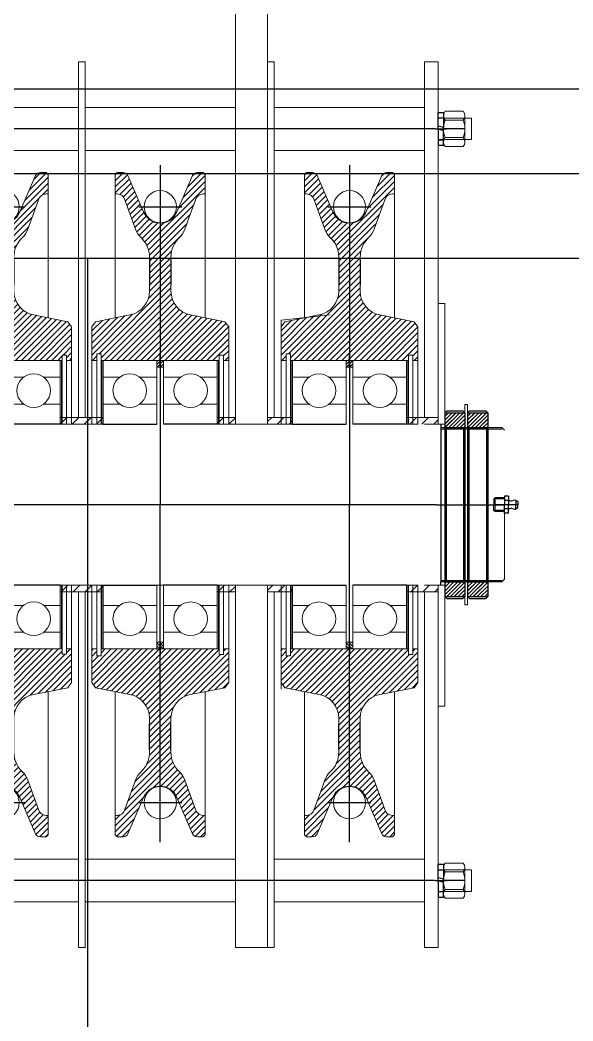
# Model space of a CAD drawing. Extents: x 1767995 to 4174245, y 542814 to 862564.
# Drawn here: x 2602098 to 2602510, y 839778 to 840524 of the extents above; entities that cross this region are included whole.
import ezdxf

# ---------------------------------------------------------------- set-up
doc = ezdxf.new("R2010")
doc.units = 0
doc.header["$LTSCALE"] = 3500
doc.linetypes.add('CENTER', pattern=[2, 1.25, -0.25, 0.25, -0.25])
doc.linetypes.add('DASHED', pattern=[0.75, 0.5, -0.25])
doc.layers.add('1轮廓实线层', color=7, linetype='Continuous', lineweight=30)
doc.layers.add('5文本', color=7, linetype='Continuous', lineweight=15)
for name, color, linetype in [('2细线层', 4, 'Continuous'), ('3中心线层', 1, 'CENTER'), ('4虚线层', 6, 'DASHED'), ('5剖面线层', 2, 'Continuous')]:
    doc.layers.add(name, color=color, linetype=linetype)
pattern_1 = [(45, (4538810.9593, 221537.4855), (-4.490128, 4.490128), [])]

# ---------------------------------------------------------------- blocks, each defined once
blk = doc.blocks.new('tec')
at = {"layer": '1轮廓实线层'}
for p, q in [((146662.62, 39751.69), (144310.62, 39751.69)), ((146662.62, 39625.69), (144310.62, 39625.69)), ((145549.62, 37051.69), (145549.62, 39625.69))]:
    blk.add_line(p, q, dxfattribs=at)
at = {"layer": '3中心线层'}
blk.add_line((146662.62, 39688.69), (144310.62, 39688.69), dxfattribs=at)
blk = doc.blocks.new('00')
at = {"layer": '1轮廓实线层'}
h = blk.add_hatch(dxfattribs=at)
h.set_pattern_fill('JIS_LC_20', color=6, scale=0.1, style=0)
h.paths.add_polyline_path([(34019.49, -29282.4), (34004.49, -29282.4), (34004.49, -29293.4), (34019.49, -29293.4)])
h.paths.add_polyline_path([(34019.49, -29293.4), (34004.49, -29293.4), (34005.49, -29294.4), (34018.49, -29294.4)])
h.paths.add_polyline_path([(34019.49, -29408.4), (34004.49, -29408.4), (34004.49, -29419.4), (34019.49, -29419.4)])
h.paths.add_polyline_path([(34018.49, -29407.4), (34005.49, -29407.4), (34004.49, -29408.4), (34019.49, -29408.4)])
for p, q in [((34005.99, -29280.9), (34004.49, -29282.4)), ((34004.49, -29282.4), (34019.49, -29282.4)), ((34004.49, -29282.4), (34004.49, -29419.4)), ((34005.99, -29280.9), (34017.99, -29280.9)), ((34017.99, -29280.9), (34019.49, -29282.4)), ((34019.49, -29282.4), (34019.49, -29419.4)), ((34004.49, -29293.4), (34019.49, -29293.4)), ((34004.49, -29293.4), (34005.49, -29294.4)), ((34005.49, -29294.4), (34018.49, -29294.4)), ((34005.49, -29294.4), (34005.49, -29407.4)), ((34018.49, -29294.4), (34019.49, -29293.4)), ((34018.49, -29294.4), (34018.49, -29407.4)), ((34004.49, -29408.4), (34005.49, -29407.4)), ((34004.49, -29408.4), (34019.49, -29408.4)), ((34005.49, -29407.4), (34018.49, -29407.4)), ((34018.49, -29407.4), (34019.49, -29408.4)), ((34004.49, -29419.4), (34019.49, -29419.4)), ((34005.99, -29420.9), (34004.49, -29419.4)), ((34005.99, -29420.9), (34017.99, -29420.9)), ((34017.99, -29420.9), (34019.49, -29419.4))]:
    blk.add_line(p, q)
at = {"layer": '3中心线层', "ltscale": 50}
blk.add_line((33998.29, -29350.9), (34031.03, -29350.9), dxfattribs=at)
blk = doc.blocks.new('t4acx')
at = {"layer": '5剖面线层'}
h = blk.add_hatch(dxfattribs=at)
h.set_pattern_fill('ANSI31', color=256, style=0)
h.set_pattern_definition([(45, (3773.7428, 390.6375), (-2.245064, 2.245064), [])])
h.paths.add_polyline_path([(4060.28, 1209.1), (4060.28, 1183.63, -0.358516), (4045.75, 1165.97), (4020.16, 1160.95), (4017.28, 1157.1), (4017.28, 1132.1), (4021.08, 1132.1), (4021.08, 1137.1), (4024.28, 1137.1), (4024.28, 1132.1), (4068.28, 1132.1), (4068.28, 1136.7), (4068.28, 1234.6, -0.299292), (4055.89, 1242.75), (4044.21, 1269.79, 0.291355), (4040.59, 1272.1), (4036.3, 1272.1), (4034.8, 1270.6), (4034.8, 1256.1), (4036.21, 1256.1, -0.338663), (4042, 1251.67), (4049.96, 1229.8, 0.116751), (4054.01, 1223.64, -0.206366)])
h.paths.add_polyline_path([(4068.28, 1234.6), (4068.28, 1132.1), (4110.78, 1132.1), (4112.28, 1132.1), (4112.28, 1136.1), (4115.48, 1136.1), (4115.48, 1132.1), (4119.28, 1132.1), (4119.28, 1157.1), (4116.4, 1160.95), (4090.82, 1165.97, -0.358516), (4076.28, 1183.63), (4076.28, 1209.1, -0.206366), (4082.55, 1223.64, 0.116751), (4086.6, 1229.8), (4094.56, 1251.67, -0.338663), (4100.35, 1256.1), (4101.76, 1256.1), (4101.76, 1270.6), (4100.26, 1272.1), (4095.98, 1272.1, 0.291355), (4092.35, 1269.79), (4080.68, 1242.75, -0.299292)])
h.paths.add_polyline_path([(4068.28, 917.1), (4068.28, 912.49), (4068.28, 814.6, -0.299292), (4080.68, 806.45), (4092.35, 779.41, 0.291355), (4095.98, 777.1), (4100.26, 777.1), (4101.76, 778.6), (4101.76, 793.1), (4100.35, 793.1, -0.338663), (4094.56, 797.53), (4086.6, 819.39, 0.116751), (4082.55, 825.55, -0.206366), (4076.28, 840.09), (4076.28, 865.56, -0.358516), (4090.82, 883.22), (4116.4, 888.25), (4119.28, 892.1), (4119.28, 917.1), (4115.48, 917.1), (4115.48, 913.1), (4112.28, 913.1), (4112.28, 917.1)])
h.paths.add_polyline_path([(4068.28, 917.1), (4025.78, 917.1), (4024.28, 917.1), (4024.28, 912.1), (4021.08, 912.1), (4021.08, 917.1), (4017.28, 917.1), (4017.28, 892.1), (4020.16, 888.25), (4045.75, 883.22, -0.358516), (4060.28, 865.56), (4060.28, 840.09, -0.206366), (4054.01, 825.55, 0.116751), (4049.96, 819.39), (4042, 797.53, -0.338663), (4036.21, 793.1), (4034.8, 793.1), (4034.8, 778.6), (4036.3, 777.1), (4040.59, 777.1, 0.291355), (4044.21, 779.41), (4055.89, 806.45, -0.299291), (4068.28, 814.6), (4068.28, 814.6)])
h = blk.add_hatch(dxfattribs=at)
h.set_pattern_fill('ANSI31', color=256, scale=0.5, style=0)
h.set_pattern_definition([(45, (3225.343, 1594.084), (-1.122532, 1.122532), [])])
h.paths.add_polyline_path([(4070.78, 1132.1), (4068.28, 1132.1), (4068.28, 1127.1), (4070.78, 1127.1)])
h.paths.add_polyline_path([(4068.28, 1132.1), (4065.78, 1132.1), (4065.78, 1127.1), (4068.28, 1127.1)])
h = blk.add_hatch(dxfattribs=at)
h.set_pattern_fill('ANSI31', color=256, scale=0.5, style=0)
h.set_pattern_definition([(315, (3225.343, 455.1103), (-1.122532, -1.122532), [])])
h.paths.add_polyline_path([(4070.78, 922.1), (4068.28, 922.1), (4068.28, 917.1), (4070.78, 917.1)])
h.paths.add_polyline_path([(4068.28, 922.1), (4065.78, 922.1), (4065.78, 917.1), (4068.28, 917.1)])
for p, q in [((4034.8, 1270.6), (4036.3, 1272.1)), ((4034.8, 1270.6), (4034.8, 1163.82)), ((4040.59, 1272.1), (4036.3, 1272.1)), ((4044.21, 1269.79), (4055.89, 1242.75)), ((4092.35, 1269.79), (4080.68, 1242.75)), ((4095.98, 1272.1), (4100.26, 1272.1)), ((4101.76, 1270.6), (4100.26, 1272.1)), ((4101.76, 1270.6), (4101.76, 1163.82)), ((4036.21, 1256.1), (4034.8, 1256.1)), ((4100.35, 1256.1), (4101.76, 1256.1)), ((4042, 1251.67), (4049.96, 1229.8)), ((4094.56, 1251.67), (4086.6, 1229.8)), ((4060.28, 1209.1), (4060.28, 1183.63)), ((4076.28, 1209.1), (4076.28, 1183.63)), ((4020.16, 1160.95), (4045.75, 1165.97)), ((4116.4, 1160.95), (4090.82, 1165.97)), ((4020.16, 1160.95), (4017.28, 1157.1)), ((4017.28, 1157.1), (4017.28, 1084.6)), ((4116.4, 1160.95), (4119.28, 1157.1)), ((4119.28, 1157.1), (4119.28, 1084.6)), ((4024.28, 1137.1), (4021.08, 1137.1)), ((4021.08, 1137.1), (4021.08, 1132.1)), ((4024.28, 1132.1), (4024.28, 1137.1)), ((4112.28, 1132.1), (4112.28, 1136.1)), ((4112.28, 1136.1), (4115.48, 1136.1)), ((4115.48, 1136.1), (4115.48, 1132.1)), ((4021.08, 1132.1), (4017.28, 1132.1)), ((4021.08, 1084.6), (4021.08, 1132.1)), ((4024.28, 1132.1), (4068.28, 1132.1)), ((4024.28, 1132.1), (4068.28, 1132.1)), ((4024.28, 1084.6), (4024.28, 1132.1)), ((4024.78, 1132.1), (4024.78, 1084.6)), ((4025.78, 1132.1), (4068.28, 1132.1)), ((4025.78, 1132.1), (4068.28, 1132.1)), ((4025.78, 1132.1), (4025.78, 1084.6)), ((4065.78, 1132.1), (4065.78, 1084.6)), ((4065.78, 1127.1), (4070.78, 1127.1)), ((4112.28, 1132.1), (4068.28, 1132.1)), ((4110.78, 1132.1), (4068.28, 1132.1)), ((4070.78, 1132.1), (4070.78, 1084.6)), ((4110.78, 1132.1), (4110.78, 1084.6)), ((4111.78, 1132.1), (4111.78, 1084.6)), ((4112.28, 1084.6), (4112.28, 1132.1)), ((4115.48, 1132.1), (4119.28, 1132.1)), ((4115.48, 1084.6), (4115.48, 1132.1)), ((4025.78, 1119.6), (4038.09, 1119.6)), ((4053.09, 1119.6), (4065.78, 1119.6)), ((4083.48, 1119.6), (4070.78, 1119.6)), ((4110.78, 1119.6), (4098.48, 1119.6)), ((4025.78, 1099.6), (4038.09, 1099.6)), ((4053.09, 1099.6), (4065.78, 1099.6)), ((4083.48, 1099.6), (4070.78, 1099.6)), ((4110.78, 1099.6), (4098.48, 1099.6)), ((4025.78, 1084.6), (4017.28, 1084.6)), ((4110.78, 1084.6), (4119.28, 1084.6)), ((4017.28, 892.1), (4017.28, 964.6)), ((4025.78, 964.6), (4017.28, 964.6)), ((4021.08, 917.1), (4021.08, 964.6)), ((4024.28, 917.1), (4024.28, 964.6)), ((4024.78, 964.6), (4024.78, 917.1)), ((4025.78, 917.1), (4025.78, 964.6)), ((4065.78, 917.1), (4065.78, 964.6)), ((4070.78, 917.1), (4070.78, 964.6)), ((4110.78, 917.1), (4110.78, 964.6)), ((4110.78, 964.6), (4119.28, 964.6)), ((4111.78, 964.6), (4111.78, 917.1)), ((4112.28, 917.1), (4112.28, 964.6)), ((4115.48, 917.1), (4115.48, 964.6)), ((4119.28, 892.1), (4119.28, 964.6)), ((4025.78, 949.6), (4038.09, 949.6)), ((4053.09, 949.6), (4065.78, 949.6)), ((4083.48, 949.6), (4070.78, 949.6)), ((4110.78, 949.6), (4098.48, 949.6)), ((4025.78, 929.6), (4038.09, 929.6)), ((4053.09, 929.6), (4065.78, 929.6)), ((4083.48, 929.6), (4070.78, 929.6)), ((4110.78, 929.6), (4098.48, 929.6)), ((4065.78, 922.1), (4070.78, 922.1)), ((4021.08, 917.1), (4017.28, 917.1)), ((4021.08, 912.1), (4021.08, 917.1)), ((4024.28, 912.1), (4021.08, 912.1)), ((4024.28, 917.1), (4068.28, 917.1)), ((4024.28, 917.1), (4068.28, 917.1)), ((4024.28, 917.1), (4024.28, 912.1)), ((4025.78, 917.1), (4068.28, 917.1)), ((4025.78, 917.1), (4068.28, 917.1)), ((4112.28, 917.1), (4068.28, 917.1)), ((4110.78, 917.1), (4068.28, 917.1)), ((4112.28, 917.1), (4112.28, 913.1)), ((4112.28, 913.1), (4115.48, 913.1)), ((4115.48, 913.1), (4115.48, 917.1)), ((4115.48, 917.1), (4119.28, 917.1)), ((4020.16, 888.25), (4017.28, 892.1)), ((4020.16, 888.25), (4045.75, 883.22)), ((4116.4, 888.25), (4090.82, 883.22)), ((4116.4, 888.25), (4119.28, 892.1)), ((4034.8, 778.6), (4034.8, 885.37)), ((4101.76, 778.6), (4101.76, 885.37)), ((4060.28, 840.09), (4060.28, 865.56)), ((4076.28, 840.09), (4076.28, 865.56)), ((4042, 797.53), (4049.96, 819.39)), ((4094.56, 797.53), (4086.6, 819.39)), ((4044.21, 779.41), (4055.89, 806.45)), ((4092.35, 779.41), (4080.68, 806.45)), ((4036.21, 793.1), (4034.8, 793.1)), ((4100.35, 793.1), (4101.76, 793.1)), ((4034.8, 778.6), (4036.3, 777.1)), ((4040.59, 777.1), (4036.3, 777.1)), ((4095.98, 777.1), (4100.26, 777.1)), ((4101.76, 778.6), (4100.26, 777.1))]:
    blk.add_line(p, q)
for centre in [(4045.59, 1109.6), (4090.98, 1109.6), (4045.59, 939.6), (4090.98, 939.6)]:
    blk.add_circle(centre, 12.5)
for centre, radius, start, end in [((4040.59, 1268.1), 4, 25.02496, 90), ((4095.98, 1268.1), 4, 90, 154.97504), ((4036.21, 1250.1), 6, 15.16257, 90), ((4100.35, 1250.1), 6, 90, 164.83743), ((4065, 1235.28), 16, 200.00412, 226.64097), ((4040.28, 1209.1), 20, 0, 46.64097), ((4096.28, 1209.1), 20, 133.35903, 180), ((4071.57, 1235.28), 16, 313.35903, 339.99588), ((4042.28, 1183.63), 18, 281.1057, 0), ((4094.28, 1183.63), 18, 180, 258.8943), ((4042.28, 865.56), 18, 0, 78.8943), ((4094.28, 865.56), 18, 101.1057, 180), ((4040.28, 840.09), 20, 313.35903, 0), ((4096.28, 840.09), 20, 180, 226.64097), ((4065, 813.92), 16, 133.35903, 159.99588), ((4071.57, 813.92), 16, 20.00412, 46.64097), ((4036.21, 799.1), 6, 270, 344.83743), ((4100.35, 799.1), 6, 195.16257, 270), ((4040.59, 781.1), 4, 270, 334.97504), ((4095.98, 781.1), 4, 205.02496, 270)]:
    blk.add_arc(centre, radius, start, end)
at = {"layer": '1轮廓实线层', "ltscale": 50}
for p, q in [((4060.28, 1207.11), (4060.28, 1188.24)), ((4076.28, 1207.11), (4076.28, 1188.24)), ((4060.28, 842.09), (4060.28, 860.95)), ((4076.28, 842.09), (4076.28, 860.95))]:
    blk.add_line(p, q, dxfattribs=at)
at = {"layer": '1轮廓实线层'}
for p, q in [((4025.78, 1084.6), (4065.78, 1084.6)), ((4025.78, 964.6), (4065.78, 964.6))]:
    blk.add_line(p, q, dxfattribs=at)
at = {"layer": '1轮廓实线层', "color": 0}
for p, q in [((4110.78, 1084.6), (4070.78, 1084.6)), ((4110.78, 964.6), (4070.78, 964.6))]:
    blk.add_line(p, q, dxfattribs=at)
at = {"layer": '1轮廓实线层'}
for centre, start, end in [((4068.28, 1248.1), 203.35189, 336.64811), ((4068.28, 801.1), 23.35189, 156.64811)]:
    blk.add_arc(centre, 13.5, start, end, dxfattribs=at)
at = {"layer": '3中心线层', "ltscale": 50}
for p, q in [((4068.28, 1277.63), (4068.28, 1024.6)), ((4125.25, 1024.6), (4011.32, 1024.6)), ((4068.28, 773.14), (4068.28, 1024.6))]:
    blk.add_line(p, q, dxfattribs=at)
at = {"layer": '3中心线层'}
for p, q in [((4052.28, 1246.6), (4084.28, 1246.6)), ((4068.28, 1127.1), (4068.28, 1136.7)), ((4068.28, 922.1), (4068.28, 912.49)), ((4052.28, 802.6), (4084.28, 802.6))]:
    blk.add_line(p, q, dxfattribs=at)
at = {"layer": '5文本'}
for centre in [(4068.28, 1246.6), (4068.28, 802.6)]:
    blk.add_circle(centre, 12, dxfattribs=at)
blk = doc.blocks.new('*U196')
blk.add_line((13.22, 4.1), (13.22, 2.05))
at = {"layer": '1轮廓实线层'}
for p, q in [((-11.18, 4.1), (-11.18, 0)), ((1.02, 4.1), (-11.18, 4.1)), ((-11.18, 0), (0, 0)), ((0, 0), (-1.1, 4.1)), ((13.22, 0), (0, 0)), ((1.02, 4.1), (2.12, 0)), ((1.02, 4.1), (13.22, 4.1)), ((13.22, 4.1), (13.22, 0))]:
    blk.add_line(p, q, dxfattribs=at)
at = {"layer": '3中心线层'}
blk.add_line((1.02, 6.2), (1.02, -2.1), dxfattribs=at)
at = {"layer": '4虚线层'}
for p, q in [((-7.08, 4.1), (-7.08, 0)), ((9.12, 4.1), (9.12, 0))]:
    blk.add_line(p, q, dxfattribs=at)
blk = doc.blocks.new('*U197')
for p, q in [((-15.9, -9.81), (-15.9, 9.81)), ((-14.71, 13.09), (-1.19, 13.09)), ((0, 9.81), (0, -9.81)), ((-14.71, 6.54), (-1.19, 6.54)), ((-14.71, -6.54), (-1.19, -6.54)), ((-1.19, -13.09), (-14.71, -13.09))]:
    blk.add_line(p, q)
for centre, radius, start, end in [((-10.82, 9.81), 5.08, 139.9424, 220.0576), ((-5.08, 9.81), 5.08, 319.9424, 40.0576), ((2.64, 0), 18.54, 159.34022, 200.65978), ((-18.54, 0), 18.54, 339.34022, 20.65978), ((-10.82, -9.81), 5.08, 139.9424, 220.0576), ((-5.08, -9.81), 5.08, 319.9424, 40.0576)]:
    blk.add_arc(centre, radius, start, end)
at = {"layer": '3中心线层'}
blk.add_line((-15.9, 0), (0, 0), dxfattribs=at)
blk = doc.blocks.new('sdfsd4323423')
at = {"layer": '5剖面线层'}
h = blk.add_hatch(dxfattribs=at)
h.set_pattern_fill('ANSI31', color=256, style=0)
h.set_pattern_definition([(45, (4539319.5885, 222047.1135), (-2.245064, 2.245064), [])])
h.paths.add_polyline_path([(4539606.13, 222865.58), (4539606.13, 222840.11, -0.358516), (4539591.6, 222822.45), (4539566.01, 222817.42), (4539563.13, 222813.57), (4539563.13, 222788.57), (4539566.93, 222788.57), (4539566.93, 222793.57), (4539570.13, 222793.57), (4539570.13, 222788.57), (4539614.13, 222788.57), (4539614.13, 222793.18), (4539614.13, 222891.07, -0.299292), (4539601.73, 222899.22), (4539590.06, 222926.27, 0.291355), (4539586.43, 222928.57), (4539582.15, 222928.57), (4539580.65, 222927.07), (4539580.65, 222912.57), (4539582.06, 222912.57, -0.338663), (4539587.85, 222908.14), (4539595.81, 222886.28, 0.116751), (4539599.86, 222880.12, -0.206366)])
h.paths.add_polyline_path([(4539614.13, 222891.07), (4539614.13, 222788.57), (4539656.63, 222788.57), (4539658.13, 222788.57), (4539658.13, 222792.57), (4539661.33, 222792.57), (4539661.33, 222788.57), (4539665.13, 222788.57), (4539665.13, 222813.57), (4539662.25, 222817.42), (4539636.66, 222822.45, -0.358516), (4539622.13, 222840.11), (4539622.13, 222865.58, -0.206366), (4539628.4, 222880.12, 0.116751), (4539632.45, 222886.28), (4539640.41, 222908.14, -0.338663), (4539646.2, 222912.57), (4539647.61, 222912.57), (4539647.61, 222927.07), (4539646.11, 222928.57), (4539641.82, 222928.57, 0.291355), (4539638.2, 222926.27), (4539626.52, 222899.22, -0.299292)])
h.paths.add_polyline_path([(4539614.13, 222573.57), (4539614.13, 222568.97), (4539614.13, 222471.07, -0.299292), (4539626.52, 222462.92), (4539638.2, 222435.88, 0.291355), (4539641.82, 222433.57), (4539646.11, 222433.57), (4539647.61, 222435.07), (4539647.61, 222449.57), (4539646.2, 222449.57, -0.338663), (4539640.41, 222454), (4539632.45, 222475.87, 0.116751), (4539628.4, 222482.03, -0.206366), (4539622.13, 222496.57), (4539622.13, 222522.04, -0.358516), (4539636.66, 222539.7), (4539662.25, 222544.72), (4539665.13, 222548.57), (4539665.13, 222573.57), (4539661.33, 222573.57), (4539661.33, 222569.57), (4539658.13, 222569.57), (4539658.13, 222573.57)])
h.paths.add_polyline_path([(4539614.13, 222573.57), (4539571.63, 222573.57), (4539570.13, 222573.57), (4539570.13, 222568.57), (4539566.93, 222568.57), (4539566.93, 222573.57), (4539563.13, 222573.57), (4539563.13, 222548.57), (4539566.01, 222544.72), (4539591.6, 222539.7, -0.358516), (4539606.13, 222522.04), (4539606.13, 222496.57, -0.206366), (4539599.86, 222482.03, 0.116751), (4539595.81, 222475.87), (4539587.85, 222454, -0.338663), (4539582.06, 222449.57), (4539580.65, 222449.57), (4539580.65, 222435.07), (4539582.15, 222433.57), (4539586.43, 222433.57, 0.291355), (4539590.06, 222435.88), (4539601.73, 222462.92, -0.299291), (4539614.13, 222471.07), (4539614.13, 222471.07)])
h = blk.add_hatch(dxfattribs=at)
h.set_pattern_fill('ANSI31', color=256, style=0)
h.set_pattern_definition([(45, (4539460.5885, 222047.1135), (-2.245064, 2.245064), [])])
h.paths.add_polyline_path([(4539747.13, 222865.58), (4539747.13, 222840.11, -0.358516), (4539732.6, 222822.45), (4539707.01, 222817.42), (4539704.13, 222813.57), (4539704.13, 222788.57), (4539707.93, 222788.57), (4539707.93, 222793.57), (4539711.13, 222793.57), (4539711.13, 222788.57), (4539755.13, 222788.57), (4539755.13, 222793.18), (4539755.13, 222891.07, -0.299292), (4539742.73, 222899.22), (4539731.06, 222926.27, 0.291355), (4539727.43, 222928.57), (4539723.15, 222928.57), (4539721.65, 222927.07), (4539721.65, 222912.57), (4539723.06, 222912.57, -0.338663), (4539728.85, 222908.14), (4539736.81, 222886.28, 0.116751), (4539740.86, 222880.12, -0.206366)])
h.paths.add_polyline_path([(4539755.13, 222891.07), (4539755.13, 222788.57), (4539797.63, 222788.57), (4539799.13, 222788.57), (4539799.13, 222792.57), (4539802.33, 222792.57), (4539802.33, 222788.57), (4539806.13, 222788.57), (4539806.13, 222813.57), (4539803.25, 222817.42), (4539777.66, 222822.45, -0.358516), (4539763.13, 222840.11), (4539763.13, 222865.58, -0.206366), (4539769.4, 222880.12, 0.116751), (4539773.45, 222886.28), (4539781.41, 222908.14, -0.338663), (4539787.2, 222912.57), (4539788.61, 222912.57), (4539788.61, 222927.07), (4539787.11, 222928.57), (4539782.82, 222928.57, 0.291355), (4539779.2, 222926.27), (4539767.52, 222899.22, -0.299292)])
h.paths.add_polyline_path([(4539755.13, 222573.57), (4539755.13, 222568.97), (4539755.13, 222471.07, -0.299292), (4539767.52, 222462.92), (4539779.2, 222435.88, 0.291355), (4539782.82, 222433.57), (4539787.11, 222433.57), (4539788.61, 222435.07), (4539788.61, 222449.57), (4539787.2, 222449.57, -0.338663), (4539781.41, 222454), (4539773.45, 222475.87, 0.116751), (4539769.4, 222482.03, -0.206366), (4539763.13, 222496.57), (4539763.13, 222522.04, -0.358516), (4539777.66, 222539.7), (4539803.25, 222544.72), (4539806.13, 222548.57), (4539806.13, 222573.57), (4539802.33, 222573.57), (4539802.33, 222569.57), (4539799.13, 222569.57), (4539799.13, 222573.57)])
h.paths.add_polyline_path([(4539755.13, 222573.57), (4539712.63, 222573.57), (4539711.13, 222573.57), (4539711.13, 222568.57), (4539707.93, 222568.57), (4539707.93, 222573.57), (4539704.13, 222573.57), (4539704.13, 222548.57), (4539707.01, 222544.72), (4539732.6, 222539.7, -0.358516), (4539747.13, 222522.04), (4539747.13, 222496.57, -0.206366), (4539740.86, 222482.03, 0.116751), (4539736.81, 222475.87), (4539728.85, 222454, -0.338663), (4539723.06, 222449.57), (4539721.65, 222449.57), (4539721.65, 222435.07), (4539723.15, 222433.57), (4539727.43, 222433.57, 0.291355), (4539731.06, 222435.88), (4539742.73, 222462.92, -0.299291), (4539755.13, 222471.07), (4539755.13, 222471.07)])
h = blk.add_hatch(dxfattribs=at)
h.set_pattern_fill('ANSI31', color=256, scale=0.5, style=0)
h.set_pattern_definition([(45, (4538771.1887, 223250.56), (-1.122532, 1.122532), [])])
h.paths.add_polyline_path([(4539616.63, 222788.57), (4539614.13, 222788.57), (4539614.13, 222783.57), (4539616.63, 222783.57)])
h.paths.add_polyline_path([(4539614.13, 222788.57), (4539611.63, 222788.57), (4539611.63, 222783.57), (4539614.13, 222783.57)])
h = blk.add_hatch(dxfattribs=at)
h.set_pattern_fill('ANSI31', color=256, scale=0.5, style=0)
h.set_pattern_definition([(45, (4538912.1887, 223250.56), (-1.122532, 1.122532), [])])
h.paths.add_polyline_path([(4539757.63, 222788.57), (4539755.13, 222788.57), (4539755.13, 222783.57), (4539757.63, 222783.57)])
h.paths.add_polyline_path([(4539755.13, 222788.57), (4539752.63, 222788.57), (4539752.63, 222783.57), (4539755.13, 222783.57)])
h = blk.add_hatch(dxfattribs=at)
h.set_pattern_fill('ANSI31', color=256, scale=2, style=0)
h.set_pattern_definition(pattern_1)
h.paths.add_polyline_path([(4539571.63, 222746.07), (4539553.13, 222746.07), (4539539.63, 222746.07), (4539539.63, 222741.07), (4539558.13, 222741.07), (4539571.63, 222741.07)])
h.paths.add_polyline_path([(4539670.13, 222746.07), (4539656.63, 222746.07), (4539656.63, 222741.07), (4539670.13, 222741.07)])
h.paths.add_polyline_path([(4539571.63, 222621.07), (4539558.13, 222621.07), (4539539.63, 222621.07), (4539539.63, 222616.07), (4539553.13, 222616.07), (4539571.63, 222616.07)])
h.paths.add_polyline_path([(4539670.13, 222621.07), (4539656.63, 222621.07), (4539656.63, 222616.07), (4539670.13, 222616.07)])
h = blk.add_hatch(dxfattribs=at)
h.set_pattern_fill('ANSI31', color=256, scale=2, style=0)
h.set_pattern_definition(pattern_1)
h.paths.add_polyline_path([(4539712.63, 222746.07), (4539694.13, 222746.07), (4539694.13, 222741.07), (4539712.63, 222741.07)])
h.paths.add_polyline_path([(4539821.13, 222746.07), (4539797.63, 222746.07), (4539797.63, 222741.07), (4539811.13, 222741.07), (4539821.13, 222741.07)])
h.paths.add_polyline_path([(4539712.63, 222621.07), (4539694.13, 222621.07), (4539694.13, 222616.07), (4539712.63, 222616.07)])
h.paths.add_polyline_path([(4539821.13, 222621.07), (4539811.13, 222621.07), (4539797.63, 222621.07), (4539797.63, 222616.07), (4539821.13, 222616.07)])
h = blk.add_hatch(dxfattribs=at)
h.set_pattern_fill('ANSI31', color=256, scale=0.5, style=0)
h.set_pattern_definition([(315, (4538771.1887, 222111.5862), (-1.122532, -1.122532), [])])
h.paths.add_polyline_path([(4539616.63, 222578.57), (4539614.13, 222578.57), (4539614.13, 222573.57), (4539616.63, 222573.57)])
h.paths.add_polyline_path([(4539614.13, 222578.57), (4539611.63, 222578.57), (4539611.63, 222573.57), (4539614.13, 222573.57)])
h = blk.add_hatch(dxfattribs=at)
h.set_pattern_fill('ANSI31', color=256, scale=0.5, style=0)
h.set_pattern_definition([(315, (4538912.1887, 222111.5862), (-1.122532, -1.122532), [])])
h.paths.add_polyline_path([(4539757.63, 222578.57), (4539755.13, 222578.57), (4539755.13, 222573.57), (4539757.63, 222573.57)])
h.paths.add_polyline_path([(4539755.13, 222578.57), (4539752.63, 222578.57), (4539752.63, 222573.57), (4539755.13, 222573.57)])
for p, q in [((4539670.13, 222741.07), (4539670.13, 223471.07)), ((4539694.13, 222741.07), (4539694.13, 223471.07)), ((4539553.13, 222746.07), (4539553.13, 223011.07)), ((4539553.13, 223011.07), (4539558.13, 223011.07)), ((4539558.13, 222746.07), (4539558.13, 223011.07)), ((4539699.13, 223011.07), (4539694.13, 223011.07)), ((4539699.13, 222746.07), (4539699.13, 223011.07)), ((4539811.13, 222746.07), (4539811.13, 223011.07)), ((4539821.13, 223011.07), (4539811.13, 223011.07)), ((4539821.13, 222741.07), (4539821.13, 223011.07)), ((4539441.13, 222977.07), (4539553.13, 222977.07)), ((4539558.13, 222977.07), (4539670.13, 222977.07)), ((4539811.13, 222977.07), (4539699.13, 222977.07)), ((4539821.13, 222969.07), (4539846.13, 222969.07)), ((4539846.13, 222969.07), (4539846.13, 222953.07)), ((4539821.13, 222953.07), (4539846.13, 222953.07)), ((4539441.13, 222945.07), (4539553.13, 222945.07)), ((4539558.13, 222945.07), (4539670.13, 222945.07)), ((4539811.13, 222945.07), (4539699.13, 222945.07)), ((4539580.65, 222927.07), (4539582.15, 222928.57)), ((4539580.65, 222927.07), (4539580.65, 222820.3)), ((4539586.43, 222928.57), (4539582.15, 222928.57)), ((4539590.06, 222926.27), (4539601.73, 222899.22)), ((4539638.2, 222926.27), (4539626.52, 222899.22)), ((4539641.82, 222928.57), (4539646.11, 222928.57)), ((4539647.61, 222927.07), (4539646.11, 222928.57)), ((4539647.61, 222927.07), (4539647.61, 222820.3)), ((4539721.65, 222927.07), (4539723.15, 222928.57)), ((4539721.65, 222927.07), (4539721.65, 222820.3)), ((4539727.43, 222928.57), (4539723.15, 222928.57)), ((4539731.06, 222926.27), (4539742.73, 222899.22)), ((4539779.2, 222926.27), (4539767.52, 222899.22)), ((4539782.82, 222928.57), (4539787.11, 222928.57)), ((4539788.61, 222927.07), (4539787.11, 222928.57)), ((4539788.61, 222927.07), (4539788.61, 222820.3)), ((4539582.06, 222912.57), (4539580.65, 222912.57)), ((4539587.85, 222908.14), (4539595.81, 222886.28)), ((4539640.41, 222908.14), (4539632.45, 222886.28)), ((4539646.2, 222912.57), (4539647.61, 222912.57)), ((4539723.06, 222912.57), (4539721.65, 222912.57)), ((4539728.85, 222908.14), (4539736.81, 222886.28)), ((4539781.41, 222908.14), (4539773.45, 222886.28)), ((4539787.2, 222912.57), (4539788.61, 222912.57)), ((4539606.13, 222865.58), (4539606.13, 222840.11)), ((4539622.13, 222865.58), (4539622.13, 222840.11)), ((4539747.13, 222865.58), (4539747.13, 222840.11)), ((4539763.13, 222865.58), (4539763.13, 222840.11)), ((4539826.13, 222831.07), (4539821.13, 222831.07)), ((4539826.13, 222741.07), (4539826.13, 222831.07)), ((4539566.01, 222817.42), (4539591.6, 222822.45)), ((4539662.25, 222817.42), (4539636.66, 222822.45)), ((4539704.13, 222818.57), (4539740.75, 222822.41)), ((4539704.13, 222818.57), (4539704.13, 222746.07)), ((4539707.01, 222817.42), (4539732.6, 222822.45)), ((4539803.25, 222817.42), (4539777.66, 222822.45)), ((4539566.01, 222817.42), (4539563.13, 222813.57)), ((4539563.13, 222813.57), (4539563.13, 222741.07)), ((4539662.25, 222817.42), (4539665.13, 222813.57)), ((4539665.13, 222813.57), (4539665.13, 222741.07)), ((4539707.01, 222817.42), (4539704.13, 222813.57)), ((4539704.13, 222813.57), (4539704.13, 222741.07)), ((4539803.25, 222817.42), (4539806.13, 222813.57)), ((4539806.13, 222813.57), (4539806.13, 222741.07)), ((4539544.33, 222788.57), (4539548.13, 222788.57)), ((4539566.93, 222788.57), (4539563.13, 222788.57)), ((4539570.13, 222793.57), (4539566.93, 222793.57)), ((4539566.93, 222793.57), (4539566.93, 222788.57)), ((4539566.93, 222741.07), (4539566.93, 222788.57)), ((4539570.13, 222788.57), (4539570.13, 222793.57)), ((4539570.13, 222741.07), (4539570.13, 222788.57)), ((4539570.13, 222788.57), (4539614.13, 222788.57)), ((4539570.13, 222788.57), (4539614.13, 222788.57)), ((4539570.63, 222788.57), (4539570.63, 222741.07)), ((4539571.63, 222788.57), (4539614.13, 222788.57)), ((4539571.63, 222788.57), (4539614.13, 222788.57)), ((4539571.63, 222788.57), (4539571.63, 222741.07)), ((4539611.63, 222788.57), (4539611.63, 222741.07)), ((4539658.13, 222788.57), (4539614.13, 222788.57)), ((4539656.63, 222788.57), (4539614.13, 222788.57)), ((4539616.63, 222788.57), (4539616.63, 222741.07)), ((4539656.63, 222788.57), (4539656.63, 222741.07)), ((4539657.63, 222788.57), (4539657.63, 222741.07)), ((4539658.13, 222788.57), (4539658.13, 222792.57)), ((4539658.13, 222792.57), (4539661.33, 222792.57)), ((4539658.13, 222741.07), (4539658.13, 222788.57)), ((4539661.33, 222792.57), (4539661.33, 222788.57)), ((4539661.33, 222741.07), (4539661.33, 222788.57)), ((4539661.33, 222788.57), (4539665.13, 222788.57)), ((4539707.93, 222788.57), (4539704.13, 222788.57)), ((4539711.13, 222793.57), (4539707.93, 222793.57)), ((4539707.93, 222793.57), (4539707.93, 222788.57)), ((4539707.93, 222741.07), (4539707.93, 222788.57)), ((4539711.13, 222788.57), (4539711.13, 222793.57)), ((4539711.13, 222788.57), (4539755.13, 222788.57)), ((4539711.13, 222788.57), (4539755.13, 222788.57)), ((4539711.13, 222741.07), (4539711.13, 222788.57)), ((4539711.63, 222788.57), (4539711.63, 222741.07)), ((4539712.63, 222788.57), (4539755.13, 222788.57)), ((4539712.63, 222788.57), (4539755.13, 222788.57)), ((4539712.63, 222788.57), (4539712.63, 222741.07)), ((4539752.63, 222788.57), (4539752.63, 222741.07)), ((4539799.13, 222788.57), (4539755.13, 222788.57)), ((4539797.63, 222788.57), (4539755.13, 222788.57)), ((4539757.63, 222788.57), (4539757.63, 222741.07)), ((4539797.63, 222788.57), (4539797.63, 222741.07)), ((4539798.63, 222788.57), (4539798.63, 222741.07)), ((4539799.13, 222788.57), (4539799.13, 222792.57)), ((4539799.13, 222792.57), (4539802.33, 222792.57)), ((4539799.13, 222741.07), (4539799.13, 222788.57)), ((4539802.33, 222792.57), (4539802.33, 222788.57)), ((4539802.33, 222788.57), (4539806.13, 222788.57)), ((4539802.33, 222741.07), (4539802.33, 222788.57)), ((4539611.63, 222783.57), (4539616.63, 222783.57)), ((4539752.63, 222783.57), (4539757.63, 222783.57)), ((4539571.63, 222776.07), (4539583.93, 222776.07)), ((4539598.93, 222776.07), (4539611.63, 222776.07)), ((4539629.32, 222776.07), (4539616.63, 222776.07)), ((4539656.63, 222776.07), (4539644.32, 222776.07)), ((4539712.63, 222776.07), (4539724.93, 222776.07)), ((4539739.93, 222776.07), (4539752.63, 222776.07)), ((4539770.32, 222776.07), (4539757.63, 222776.07)), ((4539797.63, 222776.07), (4539785.32, 222776.07)), ((4539571.63, 222756.07), (4539583.93, 222756.07)), ((4539598.93, 222756.07), (4539611.63, 222756.07)), ((4539629.32, 222756.07), (4539616.63, 222756.07)), ((4539656.63, 222756.07), (4539644.32, 222756.07)), ((4539712.63, 222756.07), (4539724.93, 222756.07)), ((4539739.93, 222756.07), (4539752.63, 222756.07)), ((4539770.32, 222756.07), (4539757.63, 222756.07)), ((4539797.63, 222756.07), (4539785.32, 222756.07)), ((4539841.13, 222738.57), (4539841.13, 222755.81)), ((4539841.13, 222755.81), (4539843.13, 222755.81)), ((4539843.13, 222755.81), (4539843.13, 222738.57)), ((4539571.63, 222746.07), (4539539.63, 222746.07)), ((4539670.13, 222746.07), (4539656.63, 222746.07)), ((4539694.13, 222746.07), (4539712.63, 222746.07)), ((4539821.13, 222746.07), (4539797.63, 222746.07)), ((4539454.63, 222741.07), (4539539.63, 222741.07)), ((4539539.63, 222741.07), (4539558.13, 222741.07)), ((4539571.63, 222741.07), (4539558.13, 222741.07)), ((4539571.63, 222741.07), (4539563.13, 222741.07)), ((4539616.63, 222741.07), (4539699.13, 222741.07)), ((4539656.63, 222741.07), (4539665.13, 222741.07)), ((4539752.63, 222741.07), (4539694.13, 222741.07)), ((4539712.63, 222741.07), (4539704.13, 222741.07)), ((4539797.63, 222741.07), (4539806.13, 222741.07)), ((4539811.13, 222741.07), (4539826.13, 222741.07)), ((4539823.13, 222738.57), (4539868.63, 222738.57)), ((4539868.63, 222738.57), (4539870.63, 222736.47)), ((4539863.58, 222686.07), (4539863.58, 222681.07)), ((4539870.63, 222681.07), (4539870.63, 222686.57)), ((4539863.58, 222676.07), (4539863.58, 222681.07)), ((4539870.63, 222625.68), (4539870.63, 222681.07)), ((4539870.63, 222681.07), (4539870.63, 222675.57)), ((4539868.63, 222623.57), (4539870.63, 222625.68)), ((4539454.63, 222621.07), (4539539.63, 222621.07)), ((4539539.63, 222621.07), (4539558.13, 222621.07)), ((4539571.63, 222621.07), (4539558.13, 222621.07)), ((4539571.63, 222621.07), (4539563.13, 222621.07)), ((4539563.13, 222548.57), (4539563.13, 222621.07)), ((4539566.93, 222573.57), (4539566.93, 222621.07)), ((4539570.13, 222573.57), (4539570.13, 222621.07)), ((4539570.63, 222621.07), (4539570.63, 222573.57)), ((4539571.63, 222621.07), (4539616.63, 222621.07)), ((4539571.63, 222573.57), (4539571.63, 222621.07)), ((4539611.63, 222573.57), (4539611.63, 222621.07)), ((4539670.13, 222621.07), (4539616.63, 222621.07)), ((4539616.63, 222573.57), (4539616.63, 222621.07)), ((4539656.63, 222621.07), (4539699.13, 222621.07)), ((4539656.63, 222573.57), (4539656.63, 222621.07)), ((4539656.63, 222621.07), (4539665.13, 222621.07)), ((4539657.63, 222621.07), (4539657.63, 222573.57)), ((4539658.13, 222573.57), (4539658.13, 222621.07)), ((4539661.33, 222573.57), (4539661.33, 222621.07)), ((4539665.13, 222548.57), (4539665.13, 222621.07)), ((4539670.13, 222621.07), (4539670.13, 222351.07)), ((4539694.13, 222621.07), (4539694.13, 222351.07)), ((4539712.63, 222621.07), (4539694.13, 222621.07)), ((4539704.13, 222548.57), (4539704.13, 222621.07)), ((4539712.63, 222621.07), (4539704.13, 222621.07)), ((4539707.93, 222573.57), (4539707.93, 222621.07)), ((4539711.13, 222573.57), (4539711.13, 222621.07)), ((4539711.63, 222621.07), (4539711.63, 222573.57)), ((4539712.63, 222573.57), (4539712.63, 222621.07)), ((4539752.63, 222573.57), (4539752.63, 222621.07)), ((4539757.63, 222573.57), (4539757.63, 222621.07)), ((4539797.63, 222573.57), (4539797.63, 222621.07)), ((4539797.63, 222621.07), (4539806.13, 222621.07)), ((4539798.63, 222621.07), (4539798.63, 222573.57)), ((4539799.13, 222573.57), (4539799.13, 222621.07)), ((4539802.33, 222573.57), (4539802.33, 222621.07)), ((4539806.13, 222548.57), (4539806.13, 222621.07)), ((4539811.13, 222621.07), (4539826.13, 222621.07)), ((4539821.13, 222621.07), (4539821.13, 222351.07)), ((4539823.13, 222623.57), (4539868.63, 222623.57)), ((4539826.13, 222621.07), (4539826.13, 222531.07)), ((4539841.13, 222623.57), (4539841.13, 222606.33)), ((4539843.13, 222606.33), (4539843.13, 222623.57)), ((4539571.63, 222616.07), (4539539.63, 222616.07)), ((4539553.13, 222616.07), (4539553.13, 222351.07)), ((4539558.13, 222616.07), (4539558.13, 222351.07)), ((4539670.13, 222616.07), (4539656.63, 222616.07)), ((4539694.13, 222616.07), (4539712.63, 222616.07)), ((4539699.13, 222616.07), (4539699.13, 222351.07)), ((4539704.13, 222543.57), (4539704.13, 222616.07)), ((4539821.13, 222616.07), (4539797.63, 222616.07)), ((4539811.13, 222616.07), (4539811.13, 222351.07)), ((4539571.63, 222606.07), (4539583.93, 222606.07)), ((4539598.93, 222606.07), (4539611.63, 222606.07)), ((4539629.32, 222606.07), (4539616.63, 222606.07)), ((4539656.63, 222606.07), (4539644.32, 222606.07)), ((4539712.63, 222606.07), (4539724.93, 222606.07)), ((4539739.93, 222606.07), (4539752.63, 222606.07)), ((4539770.32, 222606.07), (4539757.63, 222606.07)), ((4539797.63, 222606.07), (4539785.32, 222606.07)), ((4539841.13, 222606.33), (4539843.13, 222606.33)), ((4539571.63, 222586.07), (4539583.93, 222586.07)), ((4539598.93, 222586.07), (4539611.63, 222586.07)), ((4539629.32, 222586.07), (4539616.63, 222586.07)), ((4539656.63, 222586.07), (4539644.32, 222586.07)), ((4539712.63, 222586.07), (4539724.93, 222586.07)), ((4539739.93, 222586.07), (4539752.63, 222586.07)), ((4539770.32, 222586.07), (4539757.63, 222586.07)), ((4539797.63, 222586.07), (4539785.32, 222586.07)), ((4539566.93, 222573.57), (4539563.13, 222573.57)), ((4539566.93, 222568.57), (4539566.93, 222573.57)), ((4539570.13, 222573.57), (4539614.13, 222573.57)), ((4539570.13, 222573.57), (4539614.13, 222573.57)), ((4539570.13, 222573.57), (4539570.13, 222568.57)), ((4539571.63, 222573.57), (4539614.13, 222573.57)), ((4539571.63, 222573.57), (4539614.13, 222573.57)), ((4539611.63, 222578.57), (4539616.63, 222578.57)), ((4539658.13, 222573.57), (4539614.13, 222573.57)), ((4539656.63, 222573.57), (4539614.13, 222573.57)), ((4539658.13, 222573.57), (4539658.13, 222569.57)), ((4539661.33, 222569.57), (4539661.33, 222573.57)), ((4539661.33, 222573.57), (4539665.13, 222573.57)), ((4539707.93, 222573.57), (4539704.13, 222573.57)), ((4539707.93, 222568.57), (4539707.93, 222573.57)), ((4539711.13, 222573.57), (4539755.13, 222573.57)), ((4539711.13, 222573.57), (4539755.13, 222573.57)), ((4539711.13, 222573.57), (4539711.13, 222568.57)), ((4539712.63, 222573.57), (4539755.13, 222573.57)), ((4539712.63, 222573.57), (4539755.13, 222573.57)), ((4539752.63, 222578.57), (4539757.63, 222578.57)), ((4539799.13, 222573.57), (4539755.13, 222573.57)), ((4539797.63, 222573.57), (4539755.13, 222573.57)), ((4539799.13, 222573.57), (4539799.13, 222569.57)), ((4539802.33, 222569.57), (4539802.33, 222573.57)), ((4539802.33, 222573.57), (4539806.13, 222573.57)), ((4539570.13, 222568.57), (4539566.93, 222568.57)), ((4539658.13, 222569.57), (4539661.33, 222569.57)), ((4539711.13, 222568.57), (4539707.93, 222568.57)), ((4539799.13, 222569.57), (4539802.33, 222569.57)), ((4539566.01, 222544.72), (4539563.13, 222548.57)), ((4539566.01, 222544.72), (4539591.6, 222539.7)), ((4539662.25, 222544.72), (4539636.66, 222539.7)), ((4539662.25, 222544.72), (4539665.13, 222548.57)), ((4539707.01, 222544.72), (4539704.13, 222548.57)), ((4539707.01, 222544.72), (4539732.6, 222539.7)), ((4539803.25, 222544.72), (4539777.66, 222539.7)), ((4539803.25, 222544.72), (4539806.13, 222548.57)), ((4539580.65, 222435.07), (4539580.65, 222541.85)), ((4539647.61, 222435.07), (4539647.61, 222541.85)), ((4539721.65, 222435.07), (4539721.65, 222541.85)), ((4539788.61, 222435.07), (4539788.61, 222541.85)), ((4539826.13, 222531.07), (4539821.13, 222531.07)), ((4539606.13, 222496.57), (4539606.13, 222522.04)), ((4539622.13, 222496.57), (4539622.13, 222522.04)), ((4539747.13, 222496.57), (4539747.13, 222522.04)), ((4539763.13, 222496.57), (4539763.13, 222522.04)), ((4539587.85, 222454), (4539595.81, 222475.87)), ((4539640.41, 222454), (4539632.45, 222475.87)), ((4539728.85, 222454), (4539736.81, 222475.87)), ((4539781.41, 222454), (4539773.45, 222475.87)), ((4539590.06, 222435.88), (4539601.73, 222462.92)), ((4539638.2, 222435.88), (4539626.52, 222462.92)), ((4539731.06, 222435.88), (4539742.73, 222462.92)), ((4539779.2, 222435.88), (4539767.52, 222462.92)), ((4539582.06, 222449.57), (4539580.65, 222449.57)), ((4539646.2, 222449.57), (4539647.61, 222449.57)), ((4539723.06, 222449.57), (4539721.65, 222449.57)), ((4539787.2, 222449.57), (4539788.61, 222449.57)), ((4539580.65, 222435.07), (4539582.15, 222433.57)), ((4539586.43, 222433.57), (4539582.15, 222433.57)), ((4539641.82, 222433.57), (4539646.11, 222433.57)), ((4539647.61, 222435.07), (4539646.11, 222433.57)), ((4539721.65, 222435.07), (4539723.15, 222433.57)), ((4539727.43, 222433.57), (4539723.15, 222433.57)), ((4539782.82, 222433.57), (4539787.11, 222433.57)), ((4539788.61, 222435.07), (4539787.11, 222433.57)), ((4539441.13, 222417.07), (4539553.13, 222417.07)), ((4539558.13, 222417.07), (4539670.13, 222417.07)), ((4539811.13, 222417.07), (4539699.13, 222417.07)), ((4539821.13, 222408.96), (4539846.13, 222408.96)), ((4539846.13, 222408.96), (4539846.13, 222392.96)), ((4539821.13, 222392.96), (4539846.13, 222392.96)), ((4539441.13, 222385.07), (4539553.13, 222385.07)), ((4539558.13, 222385.07), (4539670.13, 222385.07)), ((4539811.13, 222385.07), (4539699.13, 222385.07)), ((4539553.13, 222351.07), (4539558.13, 222351.07)), ((4539694.13, 222351.07), (4539670.13, 222351.07)), ((4539699.13, 222351.07), (4539694.13, 222351.07)), ((4539821.13, 222351.07), (4539811.13, 222351.07))]:
    blk.add_line(p, q)
for centre in [(4539591.43, 222766.07), (4539636.82, 222766.07), (4539732.43, 222766.07), (4539777.82, 222766.07), (4539591.43, 222596.07), (4539636.82, 222596.07), (4539732.43, 222596.07), (4539777.82, 222596.07)]:
    blk.add_circle(centre, 12.5)
for centre, radius, start, end in [((4539586.43, 222924.57), 4, 25.02496, 90), ((4539641.82, 222924.57), 4, 90, 154.97504), ((4539727.43, 222924.57), 4, 25.02496, 90), ((4539782.82, 222924.57), 4, 90, 154.97504), ((4539582.06, 222906.57), 6, 15.16257, 90), ((4539646.2, 222906.57), 6, 90, 164.83743), ((4539723.06, 222906.57), 6, 15.16257, 90), ((4539787.2, 222906.57), 6, 90, 164.83743), ((4539610.84, 222891.75), 16, 200.00412, 226.64097), ((4539617.41, 222891.75), 16, 313.35903, 339.99588), ((4539751.84, 222891.75), 16, 200.00412, 226.64097), ((4539758.41, 222891.75), 16, 313.35903, 339.99588), ((4539586.13, 222865.58), 20, 0, 46.64097), ((4539642.13, 222865.58), 20, 133.35903, 180), ((4539727.13, 222865.58), 20, 0, 46.64097), ((4539783.13, 222865.58), 20, 133.35903, 180), ((4539588.13, 222840.11), 18, 281.1057, 0), ((4539640.13, 222840.11), 18, 180, 258.8943), ((4539729.13, 222840.11), 18, 281.1057, 0), ((4539781.13, 222840.11), 18, 180, 258.8943), ((4539588.13, 222522.04), 18, 0, 78.8943), ((4539640.13, 222522.04), 18, 101.1057, 180), ((4539729.13, 222522.04), 18, 0, 78.8943), ((4539781.13, 222522.04), 18, 101.1057, 180), ((4539586.13, 222496.57), 20, 313.35903, 0), ((4539642.13, 222496.57), 20, 180, 226.64097), ((4539727.13, 222496.57), 20, 313.35903, 0), ((4539783.13, 222496.57), 20, 180, 226.64097), ((4539610.84, 222470.39), 16, 133.35903, 159.99588), ((4539617.41, 222470.39), 16, 20.00412, 46.64097), ((4539751.84, 222470.39), 16, 133.35903, 159.99588), ((4539758.41, 222470.39), 16, 20.00412, 46.64097), ((4539582.06, 222455.57), 6, 270, 344.83743), ((4539646.2, 222455.57), 6, 195.16257, 270), ((4539723.06, 222455.57), 6, 270, 344.83743), ((4539787.2, 222455.57), 6, 195.16257, 270), ((4539586.43, 222437.57), 4, 270, 334.97504), ((4539641.82, 222437.57), 4, 205.02496, 270), ((4539727.43, 222437.57), 4, 270, 334.97504), ((4539782.82, 222437.57), 4, 205.02496, 270)]:
    blk.add_arc(centre, radius, start, end)
at = {"layer": '1轮廓实线层', "ltscale": 50}
for p, q in [((4539606.13, 222863.58), (4539606.13, 222844.72)), ((4539622.13, 222863.58), (4539622.13, 222844.72)), ((4539747.13, 222863.58), (4539747.13, 222844.72)), ((4539763.13, 222863.58), (4539763.13, 222844.72)), ((4539606.13, 222498.56), (4539606.13, 222517.43)), ((4539622.13, 222498.56), (4539622.13, 222517.43)), ((4539747.13, 222498.56), (4539747.13, 222517.43)), ((4539763.13, 222498.56), (4539763.13, 222517.43))]:
    blk.add_line(p, q, dxfattribs=at)
at = {"layer": '1轮廓实线层'}
for p, q in [((4539571.63, 222741.07), (4539611.63, 222741.07)), ((4539712.63, 222741.07), (4539752.63, 222741.07)), ((4539862.63, 222685.32), (4539863.58, 222686.07)), ((4539862.63, 222685.32), (4539862.63, 222681.07)), ((4539870.63, 222686.07), (4539863.58, 222686.07)), ((4539870.63, 222687.42), (4539870.63, 222681.07)), ((4539873.63, 222687.42), (4539870.63, 222687.42)), ((4539873.63, 222684.25), (4539870.63, 222684.25)), ((4539873.63, 222687.42), (4539873.63, 222681.07)), ((4539879.03, 222684.31), (4539879.03, 222681.07)), ((4539880.63, 222683.47), (4539879.03, 222684.31)), ((4539862.63, 222676.82), (4539862.63, 222681.07)), ((4539863.58, 222676.07), (4539862.63, 222676.82)), ((4539870.63, 222674.72), (4539870.63, 222681.07)), ((4539873.63, 222677.9), (4539870.63, 222677.9)), ((4539873.63, 222674.72), (4539873.63, 222681.07)), ((4539879.03, 222677.84), (4539879.03, 222681.07)), ((4539880.63, 222678.67), (4539879.03, 222677.84)), ((4539880.63, 222683.47), (4539880.63, 222681.07)), ((4539880.63, 222683.47), (4539880.63, 222681.07)), ((4539880.63, 222678.67), (4539880.63, 222681.07)), ((4539880.63, 222678.67), (4539880.63, 222681.07)), ((4539870.63, 222676.07), (4539863.58, 222676.07)), ((4539873.63, 222674.72), (4539870.63, 222674.72)), ((4539571.63, 222621.07), (4539611.63, 222621.07)), ((4539712.63, 222621.07), (4539752.63, 222621.07))]:
    blk.add_line(p, q, dxfattribs=at)
at = {"layer": '1轮廓实线层', "color": 0}
for p, q in [((4539656.63, 222741.07), (4539616.63, 222741.07)), ((4539797.63, 222741.07), (4539757.63, 222741.07)), ((4539656.63, 222621.07), (4539616.63, 222621.07)), ((4539797.63, 222621.07), (4539757.63, 222621.07))]:
    blk.add_line(p, q, dxfattribs=at)
at = {"layer": '1轮廓实线层', "color": 6}
for p, q in [((4539823.13, 222741.07), (4539823.13, 222738.57)), ((4539823.13, 222738.53), (4539823.13, 222623.53)), ((4539823.13, 222737.57), (4539868.63, 222737.57)), ((4539823.13, 222624.57), (4539868.63, 222624.57)), ((4539823.13, 222621.07), (4539823.13, 222623.57))]:
    blk.add_line(p, q, dxfattribs=at)
at = {"layer": '1轮廓实线层'}
for centre, radius, start, end in [((4539614.13, 222904.57), 13.5, 203.35189, 336.64811), ((4539755.13, 222904.57), 13.5, 203.35189, 336.64811), ((4539875.84, 222687.17), 3.3, 227.83629, 292.44561), ((4539878.36, 222681.07), 3.3, 78.34162, 112.4456), ((4539875.84, 222674.97), 3.3, 67.5544, 132.16371), ((4539878.36, 222681.07), 3.3, 247.55439, 281.65838), ((4539614.13, 222457.57), 13.5, 23.35189, 156.64811), ((4539755.13, 222457.57), 13.5, 23.35189, 156.64811)]:
    blk.add_arc(centre, radius, start, end, dxfattribs=at)
at = {"layer": '2细线层'}
for p, q in [((4539870.63, 222685.32), (4539862.63, 222685.32)), ((4539870.63, 222676.82), (4539862.63, 222676.82))]:
    blk.add_line(p, q, dxfattribs=at)
at = {"layer": '3中心线层'}
for p, q in [((4539819.03, 222961.07), (4539169.13, 222961.07)), ((4539598.13, 222903.07), (4539630.13, 222903.07)), ((4539739.13, 222903.07), (4539771.13, 222903.07)), ((4539614.13, 222783.57), (4539614.13, 222793.18)), ((4539755.13, 222783.57), (4539755.13, 222793.18)), ((4539819.93, 222681.07), (4539116.59, 222681.07)), ((4539880.63, 222681.07), (4539862.63, 222681.07)), ((4539880.63, 222681.07), (4539862.63, 222681.07)), ((4539880.63, 222681.07), (4539862.63, 222681.07)), ((4539614.13, 222578.57), (4539614.13, 222568.97)), ((4539755.13, 222578.57), (4539755.13, 222568.97)), ((4539598.13, 222459.07), (4539630.13, 222459.07)), ((4539739.13, 222459.07), (4539771.13, 222459.07)), ((4539819.03, 222400.96), (4539169.13, 222401.07))]:
    blk.add_line(p, q, dxfattribs=at)
at = {"layer": '3中心线层', "ltscale": 50}
for p, q in [((4539614.13, 222934.11), (4539614.13, 222681.07)), ((4539755.13, 222934.11), (4539755.13, 222681.07)), ((4539671.09, 222681.07), (4539557.16, 222681.07)), ((4539614.13, 222429.62), (4539614.13, 222681.07)), ((4539812.09, 222681.07), (4539698.16, 222681.07)), ((4539755.13, 222429.62), (4539755.13, 222681.07))]:
    blk.add_line(p, q, dxfattribs=at)
at = {"layer": '5文本'}
for centre in [(4539614.13, 222903.07), (4539755.13, 222903.07), (4539614.13, 222459.07), (4539755.13, 222459.07)]:
    blk.add_circle(centre, 12, dxfattribs=at)
at = {"xscale": -1, "rotation": 90}
for p in [(4539825.23, 222962.1), (4539825.23, 222401.98)]:
    blk.add_blockref('*U196', p, dxfattribs=at)
at = {"xscale": -1}
for p in [(4539825.23, 222961.07), (4539825.23, 222400.96)]:
    blk.add_blockref('*U197', p, dxfattribs=at)
blk.add_blockref('t4acx', (4535428.85, 221656.48))
at = {"layer": '1轮廓实线层'}
blk.add_blockref('tec', (4394010.51, 183238.89), dxfattribs=at)
at = {"layer": '1轮廓实线层', "color": 6}
for p in [(4505821.64, 252031.97), (4505838.64, 252031.97)]:
    blk.add_blockref('00', p, dxfattribs=at)

msp = doc.modelspace()

# ---------------------------------------------------------------- block references
at = {"layer": '5文本'}
msp.add_blockref('sdfsd4323423', (-1937411.24, 617481.57), dxfattribs=at)

doc.saveas('drawing.dxf')
